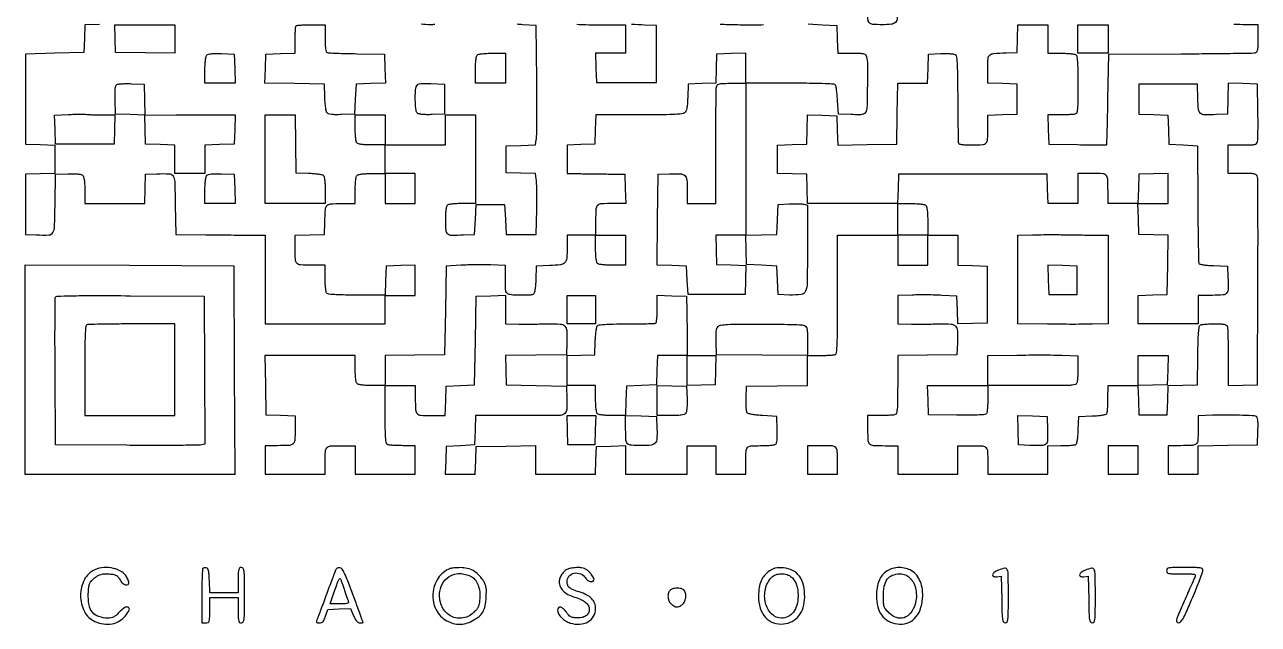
# Model space of a CAD drawing. Extents: x 156 to 936, y 95 to 969.
# Drawn here: x 156 to 936, y 95 to 474 of the extents above; entities that cross this region are included whole.
import ezdxf

# ---------------------------------------------------------------- set-up
doc = ezdxf.new("R2010")
doc.units = 0

msp = doc.modelspace()

# ---------------------------------------------------------------- linework, layer by layer
for points in [[(706.418213, 493.393011, -0.187357), (707.210871, 492.673841, -0.072351), (707.684529, 491.240199, -0.036286), (707.935508, 488.790701, -0.007391), (708, 484.428195, -0.021007), (707.734816, 478.11911, -0.169857), (706.569753, 475.513823, -0.180922), (704.073611, 474.290121, -0.024464), (698.147529, 474, -0.017119), (692.19278, 474.203943, -0.192993), (690.10565, 475.211547, -0.173357), (689.175063, 477.434699, -0.013282), (689, 484.023655, -0.008406), (689.0681, 488.073816, -0.024951), (689.299786, 490.841487, -0.032381), (689.66943, 492.682516, -0.2353), (690.25, 493.337719, -0.087965), (692.448695, 493.801874, -0.007288), (698.311475, 493.907393, -0.007415), (704.167873, 493.84057, -0.085248)], [(346, 465.468615, 0.008361), (346.067507, 461.431809, 0.027777), (346.303323, 458.788636, 0.04074), (346.693309, 457.092165, 0.228086), (347.315056, 456.432596, 0.080497), (348.313702, 456.224165, 0.001701), (353.365328, 456.013341, 0.003897), (359.288609, 455.832549, 0.002611), (366.065056, 455.713981), (383.5, 455.5), (383.787023, 446.288016), (384.074046, 437.076031), (374.787023, 436.788016), (365.5, 436.5), (365, 427), (364.5, 417.5), (356.403945, 417.212045, -0.009286), (352.542386, 417.146465, -0.027996), (349.914254, 417.297926, -0.040696), (348.140288, 417.648101, -0.151604), (347.197621, 418.261881, -0.125475), (346.74742, 419.210577, -0.012743), (346.327227, 421.688932, -0.015307), (345.98723, 424.715916, -0.011626), (345.793676, 428.049836), (345.5, 436.5), (326.712768, 436.772202), (307.925536, 437.044404), (308.212768, 446.272202), (308.5, 455.5), (317.75, 455.787526), (327, 456.075052), (327, 464.370859, -0.007492), (327.048358, 467.597974, -0.01107), (327.195833, 470.425607, -0.006503), (327.401227, 472.773618, -0.17298), (327.666667, 473.333333, -0.174709), (328.23216, 473.599192, -0.005871), (330.732292, 473.804167, -0.010477), (333.733476, 473.951666, -0.007039), (337.166667, 474), (346, 474)], [(288.787526, 446.25), (289.075052, 437), (279.537526, 437), (270, 437), (270, 445.3, -0.010869), (270.078193, 448.896692, -0.021373), (270.324495, 451.746533, -0.023516), (270.70151, 453.866807, -0.141534), (271.236619, 454.836619, -0.141627), (272.215618, 455.376564, -0.030081), (274.156875, 455.694801, -0.024175), (276.863904, 455.841129, -0.010354), (280.486619, 455.786619), (288.5, 455.5)], [(460, 446.5), (460, 437), (450.5, 437), (441, 437), (441, 445.3, -0.011084), (441.07823, 448.828493, -0.020332), (441.322289, 451.693122, -0.021091), (441.689458, 453.860329, -0.144849), (442.2, 454.8, -0.144849), (443.139671, 455.310542, -0.021091), (445.306878, 455.677711, -0.020332), (448.171507, 455.92177, -0.011084), (451.7, 456), (460, 456)], [(421.5, 427), (421.5, 417.5), (413.655204, 417.206229, -0.01153), (410.264652, 417.157498, -0.021342), (407.514748, 417.298867, -0.023545), (405.431833, 417.594776, -0.126804), (404.405204, 418.078674, -0.194107), (403.439925, 419.868396, -0.016355), (403.020493, 425.202308, -0.022519), (403.016409, 430.743702, -0.054415), (403.639985, 434.78709, -0.110763), (404.30988, 436.066437, -0.165116), (405.383551, 436.710791, -0.057007), (407.450552, 436.916833, -0.004686), (412.876331, 436.78709), (421.5, 436.5)], [(612.039116, 408.25, -0.000303), (612.048481, 395.83096, -0.000234), (612.044153, 382.279854, -0.000236), (612.028212, 369.614533, -0.000564), (612.001335, 360.213332), (611.924438, 340.926665), (621.712219, 341.213332), (631.5, 341.5), (632, 351), (632.5, 360.5), (639.479083, 360.800912, -0.008627), (642.317544, 360.874264, -0.009416), (645.075132, 360.846007, -0.00895), (647.430633, 360.73527, -0.045288), (648.729049, 360.531868), (650.999932, 359.961913), (650.948864, 332.488791, -0.002717), (650.790977, 310.838997, -0.088484), (649.807807, 305.705678, -0.275888), (647.039148, 303.527166, -0.042234), (639.734468, 303.206504), (632.5, 303.5), (632, 312.5), (631.5, 321.5), (622, 322), (612.5, 322.5), (612.212474, 331.75), (611.924948, 341), (602.424948, 341), (592.924948, 341), (593.212474, 331.75), (593.5, 322.5), (602.787023, 322.211984), (612.074046, 321.923969), (611.787023, 312.711984), (611.5, 303.5), (593.5, 303.5), (575.5, 303.5), (575, 312.5), (574.5, 321.5), (565.234727, 321.787728), (555.969453, 322.075456), (556.234727, 350.787728), (556.5, 379.5), (563.734468, 379.793496, -0.020779), (570.581767, 379.786611, -0.176675), (573.376493, 378.630306, -0.185863), (574.694661, 375.977918, -0.023427), (575, 369.464816), (575, 361), (584, 361), (593, 361), (593.08033, 369.75, 0.001973), (593.106528, 374.755633, 0.000363), (593.111708, 383.991207, 0.00039), (593.101496, 394.795062, 0.000355), (593.074347, 405.943471, -0.001968), (593.08278, 416.59151, -0.00298), (593.181817, 425.856091, -0.001141), (593.332463, 433.812356, -0.071652), (593.561405, 435.193471, -0.17035), (594.274219, 436.141338, -0.100522), (595.599792, 436.683393, -0.041139), (598.033206, 436.941249, -0.005835), (603.067388, 437), (612, 437)], [(231.786519, 426.724571), (232.073037, 416.949142), (251.786519, 417.081529, -0.000744), (259.97841, 417.124356, -0.000712), (268.290501, 417.143609, -0.000705), (275.626217, 417.139816, -0.002561), (280.287526, 417.106959), (289.075052, 417), (288.787526, 407.75), (288.5, 398.5), (279.25, 398.212474), (270, 397.924948), (270, 388.962474), (270, 380), (260.5, 380), (251, 380), (251, 388.962474), (251, 397.924948), (241.75, 398.212474), (232.5, 398.5), (232.212964, 407.712964), (231.925929, 416.925929), (222.712964, 417.212964), (213.5, 417.5), (213.208654, 426.41543, -0.007907), (213.136929, 430.671034, -0.025802), (213.279264, 433.484125, -0.037095), (213.609026, 435.335147, -0.188025), (214.208654, 436.171233, -0.118243), (215.102893, 436.489093, -0.010825), (217.470667, 436.689604, -0.013517), (220.341797, 436.792435, -0.010183), (223.5, 436.755803), (231.5, 436.5)], [(205.662526, 417), (213.075052, 417), (212.787526, 407.75), (212.5, 398.5), (194, 398.5), (175.5, 398.5), (175.212997, 407.710527), (174.925993, 416.921055), (183.712997, 417.287628, -0.004583), (187.28793, 417.403954, -0.004994), (190.763349, 417.450435, -0.004698), (193.738462, 417.432552, -0.024475), (195.375, 417.327101, 0.01648), (196.949077, 417.200383, 0.003897), (199.582898, 417.096086, 0.004007), (202.613786, 417.024022, 0.00394)], [(327.227441, 398.75), (327.5, 380.5), (335.452616, 380.204288, -0.011934), (338.592986, 380.012379, -0.0156), (341.450258, 379.679152, -0.013166), (343.789339, 379.268892, -0.123819), (344.702616, 378.831844, -0.156616), (345.288322, 377.912736, -0.030079), (345.679152, 375.949592, -0.024173), (345.924766, 373.166961, -0.009926), (346, 369.377555), (346, 361), (327, 361), (308, 361), (308, 389), (308, 417), (317.477441, 417), (326.954883, 417)], [(384, 407.5), (384, 398), (375.7, 398, -0.011084), (372.171507, 398.07823, -0.020332), (369.306878, 398.322289, -0.021091), (367.139671, 398.689458, -0.144849), (366.2, 399.2, -0.144849), (365.689458, 400.139671, -0.021091), (365.322289, 402.306878, -0.020332), (365.07823, 405.171507, -0.011084), (365, 408.7), (365, 417), (374.5, 417), (384, 417)], [(288.787526, 370.25), (289.075052, 361), (279.537526, 361), (270, 361), (270, 369.3, -0.010869), (270.078193, 372.896692, -0.021373), (270.324495, 375.746533, -0.023516), (270.70151, 377.866807, -0.141534), (271.236619, 378.836619, -0.141627), (272.215618, 379.376564, -0.030081), (274.156875, 379.694801, -0.024175), (276.863904, 379.841129, -0.010354), (280.486619, 379.786619), (288.5, 379.5)], [(725.8, 359.8, -0.147006), (726.316915, 358.838945, -0.020534), (726.681818, 356.584848, -0.019692), (726.923212, 353.57572, -0.010168), (727, 349.8), (727, 341), (717.5, 341), (708, 341), (708, 351), (708, 361), (716.3, 361, -0.011084), (719.828493, 360.92177, -0.020332), (722.693122, 360.677711, -0.021091), (724.860329, 360.310542, -0.144849)], [(536, 331.5), (536, 322), (527.7, 322, -0.011084), (524.171507, 322.07823, -0.020332), (521.306878, 322.322289, -0.021091), (519.139671, 322.689458, -0.144849), (518.2, 323.2, -0.144849), (517.689458, 324.139671, -0.021091), (517.322289, 326.306878, -0.020332), (517.07823, 329.171507, -0.011084), (517, 332.7), (517, 341), (526.5, 341), (536, 341)], [(831.75, 341.063793), (841, 341), (841, 313.036212), (841, 285.072424), (831.25, 284.786212, -0.005573), (826.247186, 284.695144, -0.001813), (818.85625, 284.669796, -0.001807), (810.643566, 284.70109, -0.002035), (802.75, 284.791817), (784, 285.083634), (784, 313.004291), (784, 340.924948), (793.25, 341.212474, -0.004156), (797.51219, 341.309506, -0.002297), (802.720312, 341.360841, -0.002289), (807.999661, 341.364454, -0.003681), (812.5, 341.313793, 0.000868), (817.000323, 341.237811, 0.00054), (822.279688, 341.163546, 0.000542), (827.487862, 341.101549, 0.000981)], [(269.759875, 255.77153), (270.019749, 209.043061), (267.759875, 208.494001, -0.057675), (266.004934, 208.276836, -0.000538), (252.945088, 208.187752, -0.00181), (237.910959, 208.155786, -0.001169), (220.5, 208.222471), (175.5, 208.5), (175.239372, 254.5, -0.000997), (175.174287, 272.225103, -0.001596), (175.197198, 287.357597, -0.000282), (175.267665, 300.72814, -0.090314), (175.461789, 301.759906, -0.301449), (176.45055, 302.464468, -0.003096), (185.402033, 302.70934, -0.005599), (198.68089, 302.841585, -0.001079), (222.722417, 302.759906), (269.5, 302.5)], [(574.670976, 293, -0.000729), (574.742215, 288.692568, -0.000437), (574.814941, 283.573437, -0.000437), (574.878425, 278.478045, -0.00076), (574.920976, 274.25), (575, 265), (584.037526, 265), (593.075052, 265), (592.787526, 255.75), (592.5, 246.5), (583.75, 246.211067), (575, 245.922134), (575, 255.461067), (575, 265), (565.537526, 265), (556.075052, 265), (555.787526, 255.75), (555.5, 246.5), (546, 246), (536.5, 245.5), (536.212959, 236.286659), (535.925919, 227.073318), (545.712959, 226.786659), (555.5, 226.5), (555.796198, 218.520365, -0.023411), (555.736324, 212.354832, -0.167714), (554.623376, 209.638483, -0.185309), (552.13495, 208.33303, -0.029742), (546.55887, 208.013655, -0.013691), (539.594004, 208.22011, -0.178439), (537.258312, 209.235762, -0.188471), (536.206213, 211.500529, -0.01558), (536, 218.116631), (536, 227), (527.7, 227, -0.011084), (524.171507, 227.07823, -0.020332), (521.306878, 227.322289, -0.021091), (519.139671, 227.689458, -0.144849), (518.2, 228.2, -0.144849), (517.689458, 229.139671, -0.021091), (517.322289, 231.306878, -0.020332), (517.07823, 234.171507, -0.011084), (517, 237.7), (517, 246), (508, 246), (499, 246), (499, 255.461067), (499, 264.922134), (507.75, 265.211067), (516.5, 265.5), (516.793676, 273.950164, -0.010992), (516.982685, 277.278764, -0.014654), (517.309124, 280.289255, -0.011863), (517.709779, 282.755575, -0.127676), (518.135993, 283.663862, -0.190129), (519.284738, 284.294859, -0.014655), (522.854291, 284.64299, -0.013409), (528.189793, 284.862381, -0.003661), (536.618752, 284.921019, 0.003225), (543.370971, 284.962096, 0.004949), (549.217582, 285.093263, 0.001833), (554.233127, 285.273876, 0.12919), (555.026435, 285.516338, 0.220069), (555.41201, 286.09976, 0.010987), (555.714015, 288.431848, 0.015983), (555.929395, 291.30409, 0.010721), (556, 294.596543), (556, 303.075052), (565.25, 302.787526), (574.5, 302.5)], [(195.25, 284.337719, 0.286605), (194.579791, 283.416621, 0.006896), (194.265434, 277.906228, 0.008864), (194.055066, 269.647433, 0.001935), (194, 255.416667), (194, 227), (222.5, 227), (251, 227), (251, 256), (251, 285), (223.75, 284.921053, 0.001717), (213.21496, 284.854351, 0.002675), (204.1375, 284.717133, 0.000767), (196.247198, 284.543529, 0.090243)], [(649.174756, 283.906474, -0.140773), (650.127205, 282.980871, -0.084874), (650.671992, 281.491388, -0.039007), (650.936765, 278.938001, -0.006338), (651, 273.949481), (651, 264.969329), (622.25, 265.234665), (593.5, 265.5), (593.211336, 273.639908, -0.008896), (593.138392, 277.770589, -0.032194), (593.307788, 280.393248, -0.0526), (593.726233, 282.148951, -0.112046), (594.466148, 283.323291, -0.163294), (596.181222, 284.176587, -0.020247), (600.390047, 284.588034, -0.012299), (607.482255, 284.817634, -0.001861), (621.679567, 284.875041, -0.003286), (631.980329, 284.810667, -0.005598), (640.586911, 284.603926, -0.002739), (647.693022, 284.314615, -0.111769)], [(821.984687, 256.683587, -0.009382), (821.918022, 253.453458, -0.012421), (821.72919, 250.518081, -0.00983), (821.46462, 248.094691, -0.109622), (821.136411, 247.186477, -0.187083), (820.304599, 246.572623, -0.036226), (818.437012, 246.206766, -0.025722), (815.616033, 246.010126, -0.008179), (811.401724, 246.00253, 0.002366), (806.74442, 246.048278, 0.000698), (799.607069, 246.07464, 0.000701), (791.581411, 246.081828, 0.000754), (783.75, 246.066053), (765, 246), (764.984687, 237.75, -0.00867), (764.922319, 234.501169, -0.011678), (764.746279, 231.565242, -0.008851), (764.500535, 229.13911, -0.112315), (764.194588, 228.28061, -0.228634), (763.214337, 227.67255, -0.013089), (759.578147, 227.382853, -0.012963), (754.146711, 227.23398, -0.003424), (745.459901, 227.28061), (727.5, 227.5), (727.212474, 236.75), (726.924948, 246), (745.962474, 246), (765, 246), (765, 255.477935), (765, 264.955869), (783.25, 265.227935, -0.002221), (790.988621, 265.308914, -0.001894), (799.15, 265.327134, -0.001909), (806.574392, 265.287242, -0.005417), (811.75, 265.183587), (822, 264.867173)], [(574.793771, 237.655204, -0.01153), (574.842502, 234.264652, -0.021342), (574.701133, 231.514748, -0.023545), (574.405224, 229.431833, -0.126804), (573.921326, 228.405204, -0.145524), (572.939147, 227.748928, -0.03848), (571.078343, 227.326735, -0.027148), (568.342652, 227.0746, -0.009406), (564.377555, 227), (556, 227), (556, 236.537526), (556, 246.075052), (565.25, 245.787526), (574.5, 245.5)], [(802.788514, 217.778718, -0.017872), (802.770984, 211.215167, -0.210428), (801.678754, 208.972515, -0.176334), (799.182645, 208.050889, -0.011928), (791.479083, 208.199088), (784.5, 208.5), (784.211971, 217.788029), (783.923942, 227.076058), (793.211971, 226.788029), (802.5, 226.5)], [(907.25, 227.212474), (898, 226.924948), (898, 218.069463, -0.014889), (897.79962, 211.341871, -0.195866), (896.745668, 209.139748, -0.174757), (894.397656, 208.170318, -0.011384), (886.918213, 208), (879, 208), (879, 199), (879, 190), (888.5, 190), (898, 190), (898, 198.977935), (898, 207.955869), (916.75, 208.227935), (935.5, 208.5), (935.789171, 217.266353, 0.007405), (935.866359, 221.515345, 0.027968), (935.726599, 224.17153, 0.044223), (935.397068, 225.823626, 0.248475), (934.789171, 226.447593, 0.067284), (932.225329, 226.90617, 0.003715), (924.064022, 227.193543, 0.006315), (915.257247, 227.326857, 0.008395)], [(651, 199), (651, 190), (660.5, 190), (670, 190), (670, 197.418213, 0.01257), (669.821795, 204.50542, 0.179949), (668.840438, 206.785965, 0.190034), (666.629342, 207.807402, 0.014293), (659.893011, 208), (651, 208)], [(200.415186, 129.578588, 0.171451), (193.749348, 123.36565, 0.120738), (191.285732, 113.326188, 0.119998), (193.738892, 103.237435, 0.168342), (200.404537, 96.903882, 0.070861), (205.845239, 95.310978, 0.081944), (211.239806, 95.419914, 0.087002), (216.055541, 97.21763, 0.093631), (219.8321, 100.513679, 0.05619), (222.073389, 104.134649, 0.416074), (221.451506, 105.856571, 0.27349), (219.103251, 105.625041, 0.045646), (215.564771, 102.5, -0.025467), (213.754001, 100.76602, -0.060447), (212.208639, 99.726679, -0.070777), (210.617718, 99.181744, -0.047206), (208.697023, 99, -0.080627), (202.840852, 99.950508, -0.142871), (198.850978, 102.71325, -0.126704), (196.676276, 107.464156, -0.056824), (196.236067, 114.367151, -0.011956), (196.536622, 118.434998, -0.063395), (197.032237, 120.607599, -0.087977), (197.984268, 122.245928, -0.034933), (199.805085, 124.117151, -0.032211), (201.61951, 125.539379, -0.05985), (203.275051, 126.403072, -0.059317), (205.098143, 126.854632, -0.031087), (207.433989, 127, -0.022401), (211.22217, 126.830194, -0.083813), (213.518791, 126.22704, -0.111355), (215.136708, 125.007629, -0.056533), (216.562665, 122.878819, 0.04506), (217.298303, 121.724296, 0.055027), (218.186824, 120.80304, 0.062867), (219.129448, 120.201545, 0.111053), (220.02568, 120, 0.104638), (221.345893, 120.279347, 0.268347), (221.90001, 121.040255, 0.125345), (221.697109, 122.436518, 0.020891), (220.544051, 124.914815, 0.138528), (217.361756, 128.313331, 0.078979), (212.108785, 130.443837, 0.073374), (206.023582, 130.938997, 0.086553)], [(268.701236, 130.367903, 0.18639), (268.417979, 129.728201, 0.002081), (268.205988, 124.927863, 0.006098), (268.050648, 119.336228, 0.003894), (268, 112.833333), (268, 96), (270.5, 96, 0.093656), (271.948613, 96.273745, 0.227396), (272.671875, 97.05, 0.071364), (272.953338, 98.789706, 0.004478), (273, 104), (273, 112), (282, 112), (291, 112), (291, 104, 0.005351), (291.051385, 99.198839, 0.055952), (291.3125, 97.25, 0.176663), (291.921799, 96.349175, 0.157888), (293, 96, 0.267644), (294.131287, 96.652291, 0.103099), (294.721429, 98.4375, 0.026629), (294.959338, 102.362042, 0.001825), (295, 113.5, 0.001825), (294.959338, 124.637958, 0.026629), (294.721429, 128.5625, 0.103099), (294.131287, 130.347709, 0.267644), (293, 131, 0.157888), (291.921799, 130.650825, 0.176663), (291.3125, 129.75, 0.055952), (291.051385, 127.801161, 0.005351), (291, 123), (291, 115), (282.042064, 115), (273.084129, 115), (272.792064, 122.739156, 0.008421), (272.577277, 126.671754, 0.038474), (272.239274, 128.933965, 0.076427), (271.72616, 130.226948, 0.216275), (270.951236, 130.773725, 0.047014), (270.306808, 130.834818, 0.044782), (269.651434, 130.776373, 0.048101), (269.081091, 130.615714, 0.104047)], [(352.533438, 129.302872, 0.005434), (352.057454, 128.074307, 0.000299), (350.61136, 124.210844, 0.000464), (348.897648, 119.611022, 0.000339), (347.002827, 114.5, -0.000339), (345.082717, 109.320745, -0.000422), (343.291247, 104.510937, -0.000341), (341.780971, 100.47493, -0.00323), (341.121418, 98.75, 0.016319), (340.537953, 97.095505, 0.190745), (340.585314, 96.425391, 0.256688), (341.066433, 96.081372, 0.029564), (342.441418, 96, 0.085234), (343.707388, 96.217387, 0.125767), (344.639475, 96.841923, 0.081616), (345.414939, 98.058787, 0.020867), (346.246658, 100.25), (347.659982, 104.5), (354.846606, 104.794145), (362.033229, 105.08829), (363.981077, 100.544145, 0.021229), (365.000464, 98.419824, 0.057531), (365.949136, 97.047332, 0.086838), (366.913563, 96.270904, 0.126819), (367.964463, 96, 0.011533), (368.744158, 96.017986, 0.01918), (369.398952, 96.073437, 0.013883), (369.910178, 96.151017, 0.374902), (369.989416, 96.25, 0.076853), (369.950514, 96.446219, 0.000055), (368.139166, 101.420313, 0.000647), (366.111509, 106.964156, 0.000396), (363.705555, 113.5, 0.003564), (360.274048, 122.598866, 0.020606), (358.231081, 127.312528, 0.037406), (356.699169, 129.957553, 0.209765), (355.343417, 130.802872, 0.072242), (354.43527, 130.802651, 0.086679), (353.624436, 130.536285, 0.090067), (352.975059, 130.021835, 0.085376)], [(425, 130.278468, 0.15818), (417.427627, 124.239726, 0.13126), (414.142647, 114.419526, 0.131055), (416.190319, 104.257509, 0.157509), (422.960023, 97.302739, 0.051638), (427.010751, 95.669556, 0.069303), (430.924715, 95.111296, 0.068866), (434.861246, 95.642867, 0.050205), (438.979568, 97.25, 0.047722), (443.136045, 99.901063, 0.094443), (445.703994, 102.832871, 0.086111), (447.152502, 106.690413, 0.034647), (447.818435, 112.300734, 0.011482), (447.924387, 116.38809, 0.047229), (447.698493, 118.851697, 0.065488), (447.05665, 120.810705, 0.037228), (445.81151, 122.976203, 0.048261), (442.841349, 126.555241, 0.068063), (439.534957, 129.046615, 0.071424), (435.810187, 130.479405, 0.060093), (431.602117, 130.921053, 0.009605), (429.538777, 130.849466, 0.010784), (427.558122, 130.699728, 0.010126), (425.881983, 130.50225, 0.055534)], [(438.730264, 125.144358, -0.117791), (441.00976, 123.121175, -0.066065), (442.724485, 119.815074, -0.058041), (443.694974, 115.680873, -0.04938), (443.766453, 111.197272, -0.020861), (443.374108, 108.061064, -0.066833), (442.753587, 106.052528, -0.072068), (441.652721, 104.361188, -0.02703), (439.66875, 102.335242, -0.157026), (432.337781, 98.970344, -0.173167), (424.749984, 100.700059, -0.158437), (419.509296, 107.056673, -0.131217), (418.504318, 115.813449, -0.114148), (420.928541, 121.990463, -0.135128), (425.707928, 126.023176, -0.130074), (432.029451, 127.131382, -0.101912)], [(499.356999, 130.008419, 0.087381), (497.329625, 128.743334, 0.063599), (495.590588, 126.7265, 0.063181), (494.403738, 124.321006, 0.083229), (494, 121.912352, 0.108294), (494.648439, 118.953577, 0.08862), (496.503266, 116.289931, 0.073594), (499.516332, 114.052079, 0.046668), (503.554338, 112.351349, -0.029786), (507.757374, 110.745678, -0.06552), (510.674734, 108.935592, -0.091904), (512.395234, 106.898435, -0.130237), (513, 104.616032, -0.118708), (512.41686, 102.194451, -0.128115), (510.804289, 100.383298, -0.104892), (508.220685, 99.352951, -0.060663), (504.865872, 99.187508, -0.027239), (502.493082, 99.488957, -0.081596), (500.958801, 100.038018, -0.089338), (499.759084, 101.017538, -0.036978), (498.513666, 102.71148, 0.061947), (496.779923, 104.838919, 0.128357), (494.920872, 105.873813, 0.259966), (493.593285, 105.52628, 0.204296), (493, 104.134859, 0.127823), (493.607675, 101.796683, 0.064939), (495.430568, 99.339289, 0.060176), (498.030054, 97.225719, 0.067944), (500.957187, 95.894681, 0.086584), (506.946208, 95.182497, 0.116006), (512.176437, 96.716855, 0.132584), (515.706267, 100.208549, 0.132568), (517, 105.002294, 0.089364), (516.372734, 108.483863, 0.10476), (514.578762, 111.312071, 0.082965), (511.415537, 113.624332, 0.037623), (506.657567, 115.582652, -0.014874), (502.414149, 117.10757, -0.082776), (500.345418, 118.347377, -0.141487), (499.341864, 119.863856, -0.076019), (499, 122.099392, -0.180728), (500.282922, 125.532788, -0.167255), (503.548383, 127.420561, -0.150774), (507.557787, 126.991638, -0.147273), (510.672432, 124.37718, 0.09153), (512.168063, 122.811725, 0.119706), (513.994514, 122.066554, 0.194625), (515.395249, 122.402438, 0.242334), (516, 123.576923, 0.115959), (515.812648, 124.373898, 0.028583), (515.141346, 125.549279, 0.027718), (514.195777, 126.842082, 0.024625), (513.076923, 128.076923, 0.032869), (511.388151, 129.557145, 0.069679), (509.877367, 130.411834, 0.067871), (508.164235, 130.831376, 0.02983), (505.826923, 130.936614, 0.016856), (504.013145, 130.848838, 0.015108), (502.141527, 130.63781, 0.015338), (500.47303, 130.345961, 0.044961)], [(627, 128.819139, 0.065333), (623.817947, 126.008247, 0.075423), (621.648635, 122.595417, 0.066547), (620.41285, 118.341935, 0.038054), (620.018004, 113, 0.071036), (621.138175, 105.281659, 0.11177), (624.385916, 99.455999, 0.127286), (629.468062, 96.079696, 0.109106), (635.864236, 95.335487, 0.094771), (641.358781, 96.978115, 0.106859), (645.593878, 100.49052, 0.097505), (648.261021, 105.726825, 0.067031), (649.212208, 112.340245, 0.05692), (648.417827, 119.897386, 0.103374), (645.870037, 125.534833, 0.120296), (641.600962, 129.136995, 0.095624), (635.772127, 130.754965, 0.020426), (632.890322, 130.868131, 0.053952), (630.840848, 130.643024, 0.061195), (629.039681, 130.007026, 0.032859)], [(640.872699, 124.903972, -0.057823), (642.798365, 122.641975, -0.064828), (644.067896, 120.081286, -0.05492), (644.774133, 116.938701, -0.027839), (645, 112.88524, -0.065051), (644.266123, 107.268299, -0.097209), (642.102802, 102.831266, -0.114025), (638.728571, 100.010635, -0.117841), (634.5, 99, -0.203894), (628.269105, 101.651104, -0.132721), (624.449016, 108.604896, -0.114691), (624.360549, 117.396211, -0.134409), (628.240926, 124.75, -0.12214), (630.864919, 126.450334, -0.080095), (634.431191, 127.069995, -0.079001), (638.061924, 126.538014, -0.112183)], [(701.346265, 128.945902, 0.078777), (698.385901, 126.312599, 0.070771), (696.254774, 122.799437, 0.061161), (694.971487, 118.3666, 0.038777), (694.529855, 113, 0.06398), (695.37587, 106.167401, 0.097556), (697.94308, 100.790922, 0.107654), (702.133425, 97.142754, 0.092393), (707.697332, 95.313771, 0.107689), (713.752395, 95.806635, 0.123262), (718.720035, 98.79152, 0.107973), (722.143729, 104.140723, 0.06864), (723.743236, 111.390037, 0.049773), (723.634309, 117.014103, 0.064197), (722.372019, 122.019211, 0.071814), (720.049261, 126.088732, 0.090561), (716.818029, 128.96959, 0.077542), (713.225137, 130.457952, 0.059944), (709.010701, 130.958487, 0.060382), (704.832169, 130.445533, 0.081933)], [(715.99127, 124.162576, -0.089171), (718.181614, 121.012107, -0.061325), (719.499899, 116.856074, -0.058085), (719.816311, 112.252431, -0.060995), (719.051712, 107.778262, -0.090053), (716.240207, 102.253264, -0.153194), (712.047815, 99.2828, -0.166365), (707.17137, 99.367182, -0.110037), (702.4, 102.4, -0.026917), (700.436967, 104.586585, -0.088108), (699.505652, 106.283293, -0.069198), (699.10075, 108.410936, -0.012471), (699, 112.44966, -0.041543), (699.56102, 119.190249, -0.113519), (701.377507, 123.582478, -0.147443), (704.583595, 126.069718, -0.090012), (709.326923, 126.969591, -0.038421), (711.317532, 126.832303, -0.06333), (712.939776, 126.379567, -0.061867), (714.422806, 125.526058, -0.034914)], [(771.75, 129.341518, 0.048126), (769.079755, 127.919432, 0.189123), (768.028705, 126.420165, 0.401022), (768.618126, 125.402979, 0.097087), (770.75, 125.212151), (773.5, 125.5), (773.776733, 110.75, 0.0024), (773.992927, 101.574821, 0.030764), (774.301193, 98.153789, 0.112477), (774.919648, 96.584403, 0.247739), (776.026733, 96, 0.272164), (777.141224, 96.655181, 0.099224), (777.72181, 98.467135, 0.026224), (777.958945, 102.424625, 0.001853), (778, 113.5, 0.002866), (777.925408, 126.514157, 0.091333), (777.31474, 129.628539, 0.3606), (775.689381, 130.522478, 0.051007)], [(826.75, 129.341518, 0.048126), (824.079755, 127.919432, 0.189123), (823.028705, 126.420165, 0.401022), (823.618126, 125.402979, 0.097087), (825.75, 125.212151), (828.5, 125.5), (828.776733, 110.75, 0.0024), (828.992927, 101.574821, 0.030764), (829.301193, 98.153789, 0.112477), (829.919648, 96.584403, 0.247739), (831.026733, 96, 0.272164), (832.141224, 96.655181, 0.099224), (832.72181, 98.467135, 0.026224), (832.958945, 102.424625, 0.001853), (833, 113.5, 0.002866), (832.925408, 126.514157, 0.091333), (832.31474, 129.628539, 0.3606), (830.689381, 130.522478, 0.051007)], [(878, 129, 0.180369), (878.405592, 127.912238, 0.164008), (879.441898, 127.302437, 0.047599), (881.711389, 127.048046, 0.004125), (887.535184, 127, -0.003574), (893.314459, 126.958684, -0.046634), (895.446778, 126.728578, -0.23792), (896.162107, 126.164353, -0.235615), (896.137414, 125.25, 0.016139), (895.537377, 124.031289, 0.000807), (893.708302, 119.975, 0.001298), (891.554604, 115.144622, 0.000939), (889.178202, 109.75, 0.002154), (885.379873, 100.980853, 0.034458), (884.315164, 97.927854, 0.186921), (884.45302, 96.593019, 0.281692), (885.422098, 96, 0.206582), (886.922196, 96.647414, 0.059918), (888.452968, 98.719618, 0.02556), (890.509502, 102.814325, 0.003359), (894.367906, 111.75, 0.003825), (896.924134, 117.911722, 0.005564), (899.076189, 123.3875, 0.002929), (900.815043, 128.042671, 0.09127), (901.02178, 129.25, 0.252275), (900.502261, 130.186051, 0.105171), (899.107622, 130.711483, 0.03404), (896.218903, 130.950867, 0.003656), (889.5, 131, 0.003167), (882.366148, 130.954815, 0.039902), (879.6875, 130.706522, 0.14711), (878.473838, 130.098677, 0.206449)], [(358.064794, 117.25, 0.000592), (358.951645, 114.573646, 0.000761), (359.773537, 112.115625, 0.00058), (360.46808, 110.056838, 0.006641), (360.753313, 109.25, -0.328961), (360.586796, 108.676396, -0.108554), (359.742469, 108.282631, -0.044708), (358.046828, 108.059635, -0.010351), (355.166562, 108), (349.119146, 108), (351.499319, 114.997999, -0.004034), (353.069774, 119.495949, -0.018034), (354.105719, 122.089244, -0.024506), (354.893571, 123.659176, -0.270491), (355.477487, 124, -0.308184), (355.665204, 123.872154, -0.002243), (356.385782, 122.017188, -0.007312), (357.184779, 119.837852, -0.004497)], [(563.997445, 116.496921, 0.113423), (562.977543, 114.473316, 0.088796), (562.820218, 112.012155, 0.087781), (563.528741, 109.623958, 0.107061), (564.985784, 107.810428, 0.039736), (566.861949, 106.523489, 0.12171), (568.33353, 106.101015, 0.122353), (569.827877, 106.413522, 0.040362), (571.777494, 107.556704, 0.135619), (573.252038, 109.342614, 0.077762), (573.989893, 112.057357, 0.078624), (573.859974, 114.834281, 0.146465), (572.8, 116.8, 0.147904), (571.061377, 117.731204, 0.05818), (568.325137, 117.955561, 0.05826), (565.623096, 117.544961, 0.153918)]]:
    msp.add_lwpolyline(points, format="xyb", close=True)
for points in [[(203.288393, 474.212982), (194.076786, 473.925964), (193.788393, 465.212982), (193.5, 456.5), (175, 456), (156.5, 455.5), (156.5, 427), (156.5, 398.5), (165.75, 398.212474), (175, 397.924948), (175, 389), (175, 380.075052), (165.75, 379.787526), (156.5, 379.5), (156.5, 360.5), (156.5, 341.5), (163.479083, 341.199088, 0.020449), (171.375868, 341.181735, 0.253026), (173.874462, 342.660318, 0.128108), (174.893739, 346.126829, 0.004158), (175.227984, 360.763526), (175.5, 379.5), (183.344796, 379.793771, -0.01153), (186.735348, 379.842502, -0.021342), (189.485252, 379.701133, -0.023545), (191.568167, 379.405224, -0.126804), (192.594796, 378.921326, -0.145524), (193.251072, 377.939147, -0.03848), (193.673265, 376.078343, -0.027148), (193.9254, 373.342652, -0.009406), (194, 369.377555), (194, 361), (212.962474, 361), (231.924948, 361), (232.212474, 370.25), (232.5, 379.5), (239.479083, 379.800912, -0.020449), (247.375868, 379.818265, -0.253026), (249.874462, 378.339682, -0.128108), (250.893739, 374.873171, -0.004158), (251.227984, 360.236474), (251.5, 341.5), (270.5, 341.293811, 0.000261), (278.452664, 341.21166, 0.00024), (286.635938, 341.135321, 0.000239), (293.936742, 341.074205, 0.000789), (298.75, 341.043811), (308, 341), (308, 313), (308, 285), (316.5, 284.943878, 0.000943), (321.106511, 284.922148, 0.000232), (328.671875, 284.904241, 0.000238), (337.336719, 284.891877, 0.000238), (346, 284.887755, 0.000238), (354.663281, 284.891877, 0.000238), (363.328125, 284.904241, 0.000232), (370.893489, 284.922148, 0.000943), (375.5, 284.943878), (384, 285), (384, 294), (384, 303), (393.5, 303), (403, 303), (403, 312.537526), (403, 322.075052), (393.75, 321.787526), (384.5, 321.5), (384.213058, 312.294113), (383.926116, 303.088227), (366.241598, 303.105464, -0.004534), (358.767985, 303.180525, -0.009423), (352.942722, 303.401744, -0.006272), (348.426772, 303.715418, -0.153906), (347.27854, 304.183795, -0.158543), (346.705309, 305.090833, -0.028632), (346.319819, 307.075054, -0.023637), (346.075338, 309.866063, -0.010027), (346, 313.622445), (346, 322), (337.106989, 322, -0.014732), (330.350994, 322.199102, -0.19511), (328.143776, 323.249844, -0.175559), (327.171283, 325.592092, -0.011491), (327, 333.044262), (327, 340.924948), (336.25, 341.212474), (345.5, 341.5), (345.75303, 349, -0.008402), (346.176069, 357.365335, -0.161469), (347.147153, 359.744619, -0.203902), (349.278201, 360.802642, -0.014636), (356.019052, 361), (365, 361), (365, 369.3, -0.011084), (365.07823, 372.828493, -0.020332), (365.322289, 375.693122, -0.021091), (365.689458, 377.860329, -0.144849), (366.2, 378.8, -0.144849), (367.139671, 379.310542, -0.021091), (369.306878, 379.677711, -0.020332), (372.171507, 379.92177, -0.011084), (375.7, 380), (384, 380), (384, 370.5), (384, 361), (393.5, 361), (403, 361), (403, 370.5), (403, 380), (393.5, 380), (384, 380), (384, 389), (384, 398), (403, 398), (422, 398), (422, 407.5), (422, 417), (431.5, 417), (441, 417), (441, 389), (441, 361), (432.7, 361, 0.011084), (429.171507, 360.92177, 0.020332), (426.306878, 360.677711, 0.021091), (424.139671, 360.310542, 0.144849), (423.2, 359.8, 0.144765), (422.689713, 358.86117, 0.021112), (422.322455, 356.697258, 0.020356), (422.078287, 353.838136, 0.011122), (422, 350.319052, 0.019851), (422.245842, 344.129415, 0.208391), (423.41302, 341.942745, 0.16774), (425.947407, 341.054179, 0.01198), (433.520917, 341.199088), (440.5, 341.5), (441, 351), (441.5, 360.5), (450.5, 360.5), (459.5, 360.5), (460, 351), (460.5, 341.5), (470, 341.5), (479.5, 341.5), (479.762045, 357.5, 0.003464), (479.822157, 363.862036, 0.004382), (479.785431, 369.743813, 0.003486), (479.677109, 374.671207, 0.035192), (479.473677, 376.712982), (478.923263, 379.925964), (469.711632, 380.212982), (460.5, 380.5), (460.5, 389), (460.5, 397.5), (469.711632, 397.787018), (478.923263, 398.074036), (479.505226, 401.287018, 0.041731), (479.729252, 403.619008, 0.001178), (479.829995, 413.690562, 0.002395), (479.863852, 425.54778, 0.001644), (479.793595, 439), (479.5, 473.5), (470.795583, 474, -0.010084), (467.388323, 474.264753, -0.014048)], [(651.5, 474.5), (660.5, 474), (669.5, 473.5), (669.788933, 464.75), (670.077866, 456), (678.930525, 456, -0.004828), (684.40823, 455.947111, -0.053955), (686.568808, 455.670979, -0.154737), (687.678519, 455.002826, -0.121293), (688.331377, 453.75, -0.05903), (688.908946, 449.002469, -0.004095), (688.84078, 435.509299, -0.002483), (688.585302, 421.47972, -0.117593), (687.867902, 418.753172, -0.13175), (686.977141, 417.803477, -0.097513), (685.623933, 417.292568, -0.043793), (683.311596, 417.109356, -0.006715), (678.693659, 417.210468), (670.5, 417.5), (670, 426, 0.007979), (669.749484, 429.346792, 0.010698), (669.409226, 432.370313, 0.008061), (669.032598, 434.869389, 0.102535), (668.690983, 435.75, 0.235225), (667.572285, 436.411992, 0.007208), (662.055693, 436.731577, 0.008835), (653.831676, 436.943654, 0.002028), (639.940983, 437), (612, 437), (612, 446.537526), (612, 456.075052), (602.75, 455.787526), (593.5, 455.5), (593.212982, 446.288393), (592.925964, 437.076786), (584.212982, 436.788393), (575.5, 436.5), (575.221755, 428, -0.00875), (575.006677, 423.721132, -0.032211), (574.649967, 421.036999, -0.053256), (574.105996, 419.29658, -0.129939), (573.280626, 418.25, -0.14319), (571.586902, 417.612197, -0.008131), (565.948995, 417.276703, -0.008542), (557.64108, 417.059886, -0.002252), (544.346396, 417), (517.075052, 417), (516.787526, 407.75), (516.5, 398.5), (507.75, 398.211067), (499, 397.922134), (499, 388.961067), (499, 380), (507.75, 379.893608, -0.000248), (511.784503, 379.842549, -0.000137), (516.720312, 379.776284, -0.000136), (521.727313, 379.706331, -0.000218), (526, 379.643608), (535.5, 379.5), (535.787526, 370.25), (536.075052, 361), (528.119313, 361, 0.011676), (520.578687, 360.823888, 0.180709), (518.23551, 359.821417, 0.191194), (517.190859, 357.550484, 0.01333), (517, 350.393011), (517, 341), (508, 341), (499, 341), (499, 333.19113, -0.021393), (498.710893, 326.437187, -0.172022), (497.445101, 323.649791, -0.172829), (494.709314, 322.289094, -0.021639), (488, 321.778245), (479.5, 321.5), (479.206033, 313.031844, -0.010674), (479.005667, 309.460658, -0.020911), (478.666992, 306.63313, -0.02067), (478.236162, 304.533237, -0.192561), (477.706033, 303.797157, -0.129551), (475.866154, 303.210824, -0.010011), (470.644524, 303.049855, -0.013912), (465.431055, 303.138633, -0.0543), (462.25, 303.630286, -0.119278), (460.998475, 304.312812, -0.151027), (460.330915, 305.440995, -0.053747), (460.053651, 307.610286, -0.004933), (460, 313.048011), (460, 321.86276), (450.75, 322.18138, 0.007), (446.521873, 322.267784, 0.004027), (441.426563, 322.25953, 0.004022), (436.307538, 322.168824, 0.006705), (432, 322), (422.5, 321.5), (422, 293.5), (421.5, 265.5), (402.75, 265.227935), (384, 264.955869), (384, 255.477935), (384, 246), (375.7, 246, -0.011084), (372.171507, 246.07823, -0.020332), (369.306878, 246.322289, -0.021091), (367.139671, 246.689458, -0.144849), (366.2, 247.2, -0.144849), (365.689458, 248.139671, -0.021091), (365.322289, 250.306878, -0.020332), (365.07823, 253.171507, -0.011084), (365, 256.7), (365, 265), (336.477935, 265), (307.955869, 265), (308.227935, 246.25), (308.5, 227.5), (317.75, 227.212474), (327, 226.924948), (327, 218.069463, -0.014889), (326.79962, 211.341871, -0.195866), (325.745668, 209.139748, -0.174757), (323.397656, 208.170318, -0.011384), (315.918213, 208), (308, 208), (308, 199), (308, 190), (327, 190), (346, 190), (346, 197.418213, -0.01257), (346.178205, 204.50542, -0.179949), (347.159562, 206.785965, -0.190034), (349.370658, 207.807402, -0.014293), (356.106989, 208), (365, 208), (365, 199), (365, 190), (384, 190), (403, 190), (403, 199), (403, 208), (395.081787, 208, -0.00705), (391.933927, 208.044385, -0.008902), (389.0249, 208.178303, -0.007317), (386.599719, 208.368926, -0.06844), (385.581787, 208.606989, -0.24904), (384.711497, 209.606822, -0.036273), (384.27975, 212.359559, -0.018295), (384.051073, 217.276552, -0.002472), (384, 227.606989), (384, 246), (393.5, 246), (403, 246), (403, 238.081787, 0.011384), (403.170318, 230.602344, 0.174757), (404.139748, 228.254332, 0.195866), (406.341871, 227.20038, 0.014889), (413.069463, 227), (421.924948, 227), (422.212474, 236.25), (422.5, 245.5), (431.5, 246), (440.5, 246.5), (441, 274.5), (441.5, 302.5), (450.75, 302.787526), (460, 303.075052), (460, 294.037526), (460, 285), (468.75, 284.881396, 0.003027), (472.795634, 284.851055, 0.001644), (477.768566, 284.860216, 0.001637), (482.828258, 284.902736, 0.002591), (487.164267, 284.975847, -0.019262), (494.674845, 284.85209, -0.185883), (497.533389, 283.566736, -0.187161), (498.781104, 280.70084, -0.019572), (498.79184, 273.237562), (498.5, 265.5), (479.212762, 265.228277), (459.925523, 264.956554), (460.212762, 255.728277), (460.5, 246.5), (479.5, 246), (498.5, 245.5), (498.793771, 237.655204, -0.020874), (498.764749, 230.925431, -0.193672), (497.5792, 228.331242, -0.177891), (494.871445, 227.16263, -0.017115), (487.581735, 227.008761, 0.002138), (482.852828, 227.050596, 0.000646), (475.67097, 227.074141, 0.000647), (467.617769, 227.079714, 0.000704), (459.787526, 227.063971), (441.075052, 227), (440.787526, 217.75), (440.5, 208.5), (431.5, 208), (422.5, 207.5), (422.211067, 198.75), (421.922134, 190), (431.422134, 190), (440.922134, 190), (441.211067, 198.75), (441.5, 207.5), (460.25, 207.772065), (479, 208.044131), (479, 199.022065), (479, 190), (497.961067, 190), (516.922134, 190), (517.211067, 198.75), (517.5, 207.5), (526.75, 207.787526), (536, 208.075052), (536, 199.037526), (536, 190), (555.5, 190), (575, 190), (575, 199), (575, 208), (584, 208), (593, 208), (593, 199), (593, 190), (602.5, 190), (612, 190), (612, 197.418213, -0.012045), (612.169488, 204.452803, -0.170409), (613.103321, 206.752319, -0.196932), (615.216333, 207.795471, -0.016954), (621.356989, 208.015313, 0.009288), (624.570103, 208.081049, 0.012325), (627.487838, 208.267102, 0.009701), (629.896861, 208.527636, 0.10999), (630.793098, 208.850966, 0.187221), (631.389362, 209.659703, 0.039341), (631.721251, 211.4185, 0.027159), (631.864234, 214.085459, 0.008519), (631.793098, 218.085653), (631.5, 226.5), (622.795583, 227, -0.010967), (619.381989, 227.271312, -0.015042), (616.327771, 227.674739, -0.01172), (613.836594, 228.140547, -0.145803), (613.000726, 228.594857, -0.155444), (612.558498, 229.454858, -0.019595), (612.289631, 231.55462, -0.019943), (612.157432, 234.29015, -0.011423), (612.205143, 237.594857), (612.5, 245.5), (631.75, 245.771593), (651, 246.043186), (651, 255.521593), (651, 265), (658.918213, 265, 0.00705), (662.066073, 265.044385, 0.008902), (664.9751, 265.178303, 0.007317), (667.400281, 265.368926, 0.06844), (668.418213, 265.606989, 0.284906), (669.359991, 266.84768, 0.013145), (669.735366, 272.368292, 0.009347), (669.954309, 281.923999, 0.001054), (670, 303.606989), (670, 341), (689, 341), (708, 341), (708, 331.5), (708, 322), (717.5, 322), (727, 322), (727, 331.5), (727, 341), (736.5, 341), (746, 341), (746, 331.537526), (746, 322.075052), (755.25, 321.787526), (764.5, 321.5), (764.5, 303.5), (764.5, 285.5), (755.289473, 285.212997), (746.078945, 284.925993), (745.789473, 293.712997), (745.5, 302.5), (736, 303, 0.006938), (731.692458, 303.166817, 0.004162), (726.573437, 303.251332, 0.004166), (721.478137, 303.250578, 0.007241), (717.25, 303.15347), (708, 302.806941), (708, 293.90347), (708, 285), (716.75, 284.877856, 0.003081), (720.761632, 284.846577, 0.001745), (725.621493, 284.855586, 0.001741), (730.520626, 284.898823, 0.002865), (734.663595, 284.973564, -0.021345), (741.781619, 284.838912, -0.189825), (744.56881, 283.537683, -0.181798), (745.785214, 280.653825, -0.019299), (745.79184, 273.237562), (745.5, 265.5), (726.75, 265.227935), (708, 264.955869), (708, 246.584924, -0.002476), (707.948914, 236.267653, -0.018315), (707.720214, 231.356058, -0.036325), (707.288382, 228.606375, -0.248959), (706.418213, 227.606989, -0.06844), (705.400281, 227.368926, -0.007317), (702.9751, 227.178303, -0.008902), (700.066073, 227.044385, -0.00705), (696.918213, 227), (689, 227), (689, 218.106989, 0.014768), (689.199638, 211.349521, 0.195511), (690.252746, 209.14255, 0.175208), (692.599988, 208.170753, 0.01141), (700.081787, 208), (708, 208), (708, 199), (708, 190), (727, 190), (746, 190), (746, 199), (746, 208), (754.893011, 208, -0.014293), (761.629342, 207.807402, -0.190034), (763.840438, 206.785965, -0.179949), (764.821795, 204.50542, -0.01257), (765, 197.418213), (765, 190), (784, 190), (803, 190), (803, 199), (803, 208), (811.25, 208.015313, 0.008579), (814.497876, 208.077072, 0.011582), (817.430835, 208.251296, 0.008725), (819.854929, 208.494381, 0.112667), (820.706033, 208.797157, 0.192561), (821.236162, 209.533237, 0.02067), (821.666992, 211.63313, 0.020911), (822.005667, 214.460658, 0.010674), (822.206033, 218.031844), (822.5, 226.5), (830.968156, 226.793967, 0.010674), (834.539342, 226.994333, 0.020911), (837.36687, 227.333008, 0.02067), (839.466763, 227.763838, 0.192561), (840.202843, 228.293967, 0.112667), (840.505619, 229.145071, 0.008725), (840.748704, 231.569165, 0.011582), (840.922928, 234.502124, 0.008579), (840.984687, 237.75), (841, 246), (850.462474, 246), (859.924948, 246), (860.212474, 236.75), (860.5, 227.5), (869.5, 227.5), (878.5, 227.5), (878.787036, 236.712964), (879.074071, 245.925929), (888.287036, 246.212964), (897.5, 246.5), (897.773353, 264.955416, -0.003561), (897.964479, 273.668275, -0.012194), (898.267063, 279.324934, -0.01105), (898.657029, 283.214502, -0.224357), (899.273353, 284.190103, -0.109744), (900.121622, 284.497199, -0.009848), (902.384807, 284.744962, -0.01244), (905.126261, 284.921941, -0.009397), (908.143011, 284.984687, -0.008442), (912.089976, 284.925952, -0.038989), (914.35885, 284.676047, -0.076097), (915.70187, 284.201663, -0.180148), (916.393011, 283.418213, -0.081739), (916.635941, 282.239742, -0.00228), (916.821697, 277.026577, -0.004617), (916.955962, 270.875559, -0.003148), (917, 263.880687), (917, 245.924948), (926.25, 246.212474), (935.5, 246.5), (935.773353, 311, 0.0008), (935.838997, 335.887072, 0.001267), (935.807077, 357.214063, 0.00027), (935.721383, 375.962205, 0.057926), (935.504301, 377.75, 0.122696), (934.850316, 379.003959, 0.154689), (933.732751, 379.672269, 0.053344), (931.549255, 379.947567, 0.004708), (925.980948, 380), (917, 380), (917, 389), (917, 398), (925.980948, 398, 0.004723), (931.546285, 398.052569, 0.05326), (933.733241, 398.32806, 0.153853), (934.855448, 398.996239, 0.122337), (935.516124, 400.25, 0.054093), (935.724896, 401.805286, 0.002845), (935.823778, 406.832812, 0.00446), (935.854068, 412.824029, 0.003227), (935.785177, 419.5), (935.5, 436.5), (926.286659, 436.787041), (917.073318, 437.074081), (916.786659, 427.287041), (916.5, 417.5), (909.520917, 417.199088, -0.012739), (901.942653, 417.065605, -0.177046), (899.421808, 418.009645, -0.194277), (898.223546, 420.321238, -0.015844), (897.787398, 427.259666), (897.5, 436.5), (879, 436.5), (860.5, 436.5), (860.5, 427), (860.5, 417.5), (869.712964, 417.212964), (878.925929, 416.925929), (879.212964, 407.712964), (879.5, 398.5), (888.5, 398), (897.5, 397.5), (897.754752, 361, 0.001128), (897.884777, 346.920987, 0.00179), (898.066465, 334.866324, 0.000377), (898.272113, 324.269883, 0.0839), (898.458167, 323.289612, 0.243594), (899.067468, 322.735562, 0.024809), (901.039034, 322.314407, 0.022707), (903.855322, 321.987851, 0.00928), (907.703415, 321.789612), (916.5, 321.5), (916.800912, 314.520917, -0.012322), (916.941866, 306.88044, -0.176722), (916.009281, 304.372662, -0.202101), (913.732324, 303.227183, -0.01682), (906.980948, 303), (898, 303), (898, 294), (898, 285), (879, 285), (860, 285), (860, 293.962474), (860, 302.924948), (869.25, 303.212474), (878.5, 303.5), (878.771926, 322.212184), (879.043852, 340.924368), (869.771926, 341.212184), (860.5, 341.5), (860.213788, 351.25), (859.927576, 361), (869.463788, 361), (879, 361), (879, 370.537526), (879, 380.075052), (869.75, 379.787526), (860.5, 379.5), (860.212474, 370.25), (859.924948, 361), (850.462474, 361), (841, 361), (841, 368.918213, 0.01141), (840.829247, 376.400012, 0.175208), (839.85745, 378.747254, 0.195511), (837.650479, 379.800362, 0.014768), (830.893011, 380), (822, 380), (822, 370.5), (822, 361), (812.537526, 361), (803.075052, 361), (802.787526, 370.25), (802.5, 379.5), (755.5, 379.5), (708.5, 379.5), (708.212474, 370.25), (707.924948, 361), (679.5, 361), (651.075052, 361), (650.787526, 370.25), (650.5, 379.5), (641.25, 379.787526), (632, 380.075052), (632, 389), (632, 397.924948), (641.25, 398.212474), (650.5, 398.5), (650.788016, 407.787023), (651.076031, 417.074046), (660.288016, 416.787023), (669.5, 416.5), (669.787816, 407.228074), (670.075632, 397.956148), (688.787816, 398.228074), (707.5, 398.5), (707.771593, 417.75), (708.043186, 437), (717.484067, 437), (726.924948, 437), (727.212474, 446.25), (727.5, 455.5), (735.344796, 455.793771, -0.01178), (738.658325, 455.839736, -0.02008), (741.423534, 455.701794, -0.020735), (743.556675, 455.419736, -0.130685), (744.543829, 454.963625, -0.198552), (745.275869, 453.578094, -0.011048), (745.634397, 448.604814, -0.010025), (745.866936, 440.809852, -0.001979), (745.94828, 426.825581, 0.001932), (746.007918, 416.404853, 0.003064), (746.148176, 407.480796, 0.000717), (746.329962, 399.67318, 0.132991), (746.558264, 398.905726, 0.222435), (747.10722, 398.546477, 0.010062), (749.401712, 398.266057, 0.015225), (752.217894, 398.065654, 0.010149), (755.452028, 398, 0.016698), (761.76356, 398.210843, 0.200407), (763.89804, 399.274651, 0.16867), (764.835092, 401.629819, 0.011119), (765, 409.044262), (765, 416.924948), (774.25, 417.212474), (783.5, 417.5), (783.5, 427), (783.5, 436.5), (774.25, 436.787526), (765, 437.075052), (765, 446.018474, -0.014194), (765.190094, 452.713321, -0.199365), (766.215838, 454.834916, -0.165063), (768.527107, 455.811311, -0.009054), (776.5, 456.245668), (783.5, 456.5), (783.788933, 465.25), (784.077866, 474), (793.538933, 474), (803, 474), (803, 465), (803, 456), (811.3, 456, -0.011084), (814.828493, 455.92177, -0.020332), (817.693122, 455.677711, -0.021091), (819.860329, 455.310542, -0.144849), (820.8, 454.8, -0.170757), (821.379821, 453.590883, -0.011367), (821.716088, 449.697868, -0.011967), (821.93597, 444.133877, -0.003891), (822, 435.906989, -0.002598), (821.948499, 425.994183, -0.01896), (821.719073, 421.248473, -0.037978), (821.284593, 418.592366, -0.246394), (820.418213, 417.606989, -0.068543), (819.399219, 417.368898, -0.007277), (816.964077, 417.178303, -0.008872), (814.042924, 417.044383, -0.007017), (810.880687, 417), (802.924948, 417), (803.212474, 407.75), (803.5, 398.5), (821.75, 398.227441, 0.001414), (828.762379, 398.142554, 0.002319), (834.700991, 398.115011, 0.000271), (839.987863, 398.117876, 0.231864), (840.210819, 398.227441, 0.159319), (840.299984, 398.477615, 0.000083), (840.518094, 406.791811, 0.00111), (840.738921, 416.053059, 0.000676), (840.960819, 427), (841.5, 455.5), (887.292351, 455.659263, 0.001132), (904.951465, 455.760664, 0.0018), (920.061383, 455.936052, 0.000366), (933.356957, 456.148009, 0.087657), (934.542351, 456.377878, 0.20724), (935.256963, 457.077924, 0.057064), (935.690895, 458.627759, 0.0321), (935.934437, 461.18872, 0.007659), (936, 465.468615), (936, 474), (928.081787, 474, -0.011337), (920.606774, 474.169516, -0.173918)], [(415.353858, 474.081732, -0.013535), (412.335184, 474, -0.029605), (406.768886, 474.329873, -0.19313)], [(505.047559, 474.271549, 0.008261), (510.916002, 474.066025, 0.004622), (518.059017, 474), (536, 474), (536, 465), (536, 456), (526.462474, 456), (516.924948, 456), (517.212474, 446.75), (517.5, 437.5), (536.5, 437.5), (555.5, 437.5), (555.5, 455.5), (555.5, 473.5), (548, 473.75303, -0.008759), (539.707095, 474.178354, -0.161813)], [(595.754472, 474.364262, 0.00242), (600.784097, 474.178303, 0.004765), (606.727001, 474.044051, 0.003264), (613.474799, 474, 0.002672), (623.159864, 474.051749, 0.019343)]]:
    msp.add_lwpolyline(points, format="xyb")
for points in [[(251, 464.977935), (251, 455.955869), (232.25, 456.227935), (213.5, 456.5), (213.211067, 465.25), (212.922134, 474), (231.961067, 474), (251, 474)], [(841, 465), (841, 456), (831.5, 456), (822, 456), (822, 465), (822, 474), (831.5, 474), (841, 474)], [(156, 256.007138), (156, 190), (222.50719, 190), (289.014379, 190), (288.75719, 255.75), (288.5, 321.5), (222.25, 321.757138), (156, 322.014276)], [(803.211971, 312.788029), (803.5, 303.5), (812.5, 303.5), (821.5, 303.5), (821.5, 312.5), (821.5, 321.5), (812.211971, 321.788029), (802.923942, 322.076058)], [(517, 294), (517, 285), (508, 285), (499, 285), (499, 294), (499, 303), (508, 303), (517, 303)], [(878.787526, 255.75), (878.5, 246.5), (869.25, 246.212474), (860, 245.924948), (860, 255.462474), (860, 265), (869.537526, 265), (879.075052, 265)], [(516.787526, 217.75), (516.5, 208.5), (508, 208.5), (499.5, 208.5), (499.212474, 217.75), (498.924948, 227), (508, 227), (517.075052, 227)], [(841, 199), (841, 190), (850.5, 190), (860, 190), (860, 199), (860, 208), (850.5, 208), (841, 208)]]:
    msp.add_lwpolyline(points, close=True)

doc.saveas('drawing.dxf')
